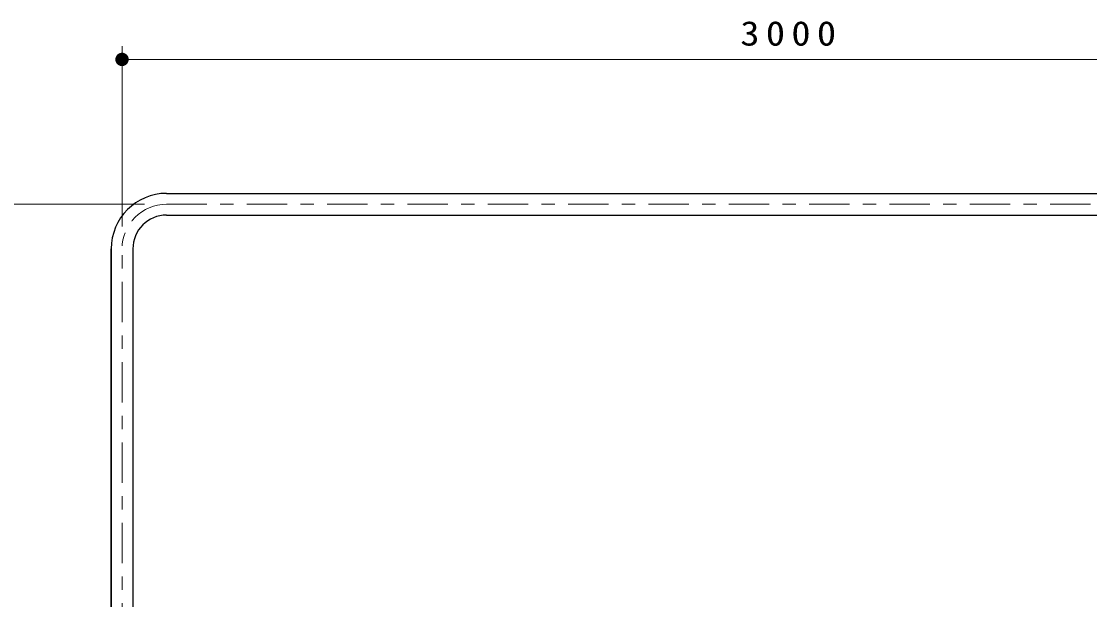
# Model space of a CAD drawing. Units: millimetres on the paper, scale 1:30. Extents: x -365 to 23, y -19 to 257.
# Drawn here: x -322.6 to -242.8, y 105.8 to 149 of the extents above; entities that cross this region are included whole.
import ezdxf

# ---------------------------------------------------------------- set-up
doc = ezdxf.new("R2010")
doc.units = ezdxf.units.MM
doc.linetypes.add('USER2', pattern=[6, 3, -1, 1, -1])
doc.linetypes.add('USER3', pattern=[8, 3, -1, 1, -1, 1, -1])
doc.layers.add('1_30', color=7, linetype='USER3', lineweight=13)
doc.styles.add('ＭＳ ゴシック', font='')
doc.styles.get('ＭＳ ゴシック').set_extended_font_data('MS Gothic')

# ---------------------------------------------------------------- blocks, each defined once
blk = doc.blocks.new('filled_dot')
at = {"color": 0, "linetype": 'Continuous', "lineweight": -2, "const_width": 1.25}
blk.add_lwpolyline([(-0.625, 0, 1), (0.625, 0, 1)], format="xyb", close=True, dxfattribs=at)

msp = doc.modelspace()

# ---------------------------------------------------------------- linework, layer by layer
at = {"layer": '1_30', "linetype": 'Continuous'}
for p, q in [((-315.048, 133.666), (-315.048, 147.143)), ((-315.048, 146.143), (-215.048, 146.143)), ((-313.381, 135.333), (-342.715, 135.333))]:
    msp.add_line(p, q, dxfattribs=at)
at = {"layer": '1_30', "color": 4, "linetype": 'Continuous', "lineweight": 25}
for p, q in [((-311.715, 136.143), (-218.381, 136.143)), ((-311.715, 134.523), (-218.381, 134.523)), ((-315.858, 85.333), (-315.858, 132)), ((-315.858, 132), (-315.858, 85.333)), ((-314.238, 132), (-314.238, 85.333)), ((-314.238, 132), (-314.238, 85.333))]:
    msp.add_line(p, q, dxfattribs=at)
at = {"layer": '1_30', "color": 4, "linetype": 'USER2'}
for p, q in [((-311.715, 135.333), (-218.381, 135.333)), ((-315.048, 84.536), (-315.048, 132))]:
    msp.add_line(p, q, dxfattribs=at)
at = {"layer": '1_30', "color": 4, "linetype": 'Continuous', "lineweight": 25}
for radius in [4.143, 2.523]:
    msp.add_arc((-311.715, 132), radius, 90, 180, dxfattribs=at)
at = {"layer": '1_30', "color": 4, "linetype": 'USER2'}
msp.add_arc((-311.715, 132), 3.333, 90, 180, dxfattribs=at)

# ---------------------------------------------------------------- block references
at = {"layer": '1_30', "xscale": 0.4, "yscale": 0.4}
msp.add_blockref('filled_dot', (-315.048, 146.143), dxfattribs=at)

# ---------------------------------------------------------------- texts
at = {"layer": '1_30', "insert": (-265.048, 147.143), "char_height": 1.833, "attachment_point": 8, "style": 'ＭＳ ゴシック'}
msp.add_mtext('\\T1.33;\\W1.15;3000', dxfattribs=at)

doc.saveas('drawing.dxf')
